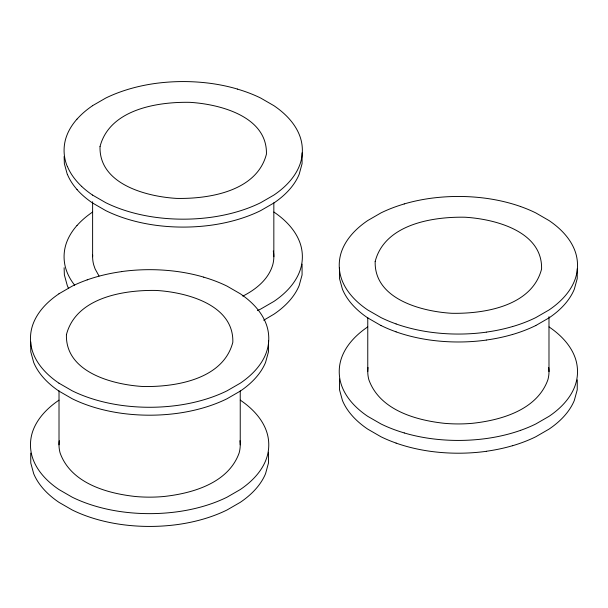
<?xml version="1.0" encoding="UTF-8"?>
<svg xmlns="http://www.w3.org/2000/svg" width="608" height="608" viewBox="0 0 608 608"><rect width="100%" height="100%" fill="white"/><g stroke="black" fill="none" stroke-linecap="round" stroke-linejoin="round"><path stroke-width="0.91" d="M59.014 444.843L59.014 390.792M92.614 256.736L92.614 201.742M367.764 371.625L367.772 317.574M30.712 341.894L30.772 351.796L33.698 362.459A118.91 68.651 0 0 0 47.964 382.364A119.198 68.818 0 0 0 58.991 391.119L72.2 398.742A119.198 68.818 0 0 0 95.494 407.725A118.91 68.651 0 0 0 121.798 413.326C140.243 415.819 159.007 415.819 177.452 413.326A118.91 68.651 0 0 0 211.926 405.088A119.198 68.818 0 0 0 227.05 398.742L240.282 391.096A119.198 68.818 0 0 0 251.279 382.364A118.91 68.651 0 0 0 265.552 362.459L268.478 351.796L268.478 340.989M30.712 453.127L30.772 463.03L33.698 473.693A118.91 68.651 0 0 0 47.964 493.597A119.198 68.818 0 0 0 58.991 502.352L72.2 509.968A119.198 68.818 0 0 0 95.494 518.958A118.91 68.651 0 0 0 121.798 524.56C140.243 527.052 159.007 527.052 177.452 524.56A118.91 68.651 0 0 0 203.756 518.958A119.198 68.818 0 0 0 227.05 509.968L240.282 502.33A119.198 68.818 0 0 0 251.279 493.597A118.91 68.651 0 0 0 265.552 473.693L268.478 463.03L268.478 452.223M64.121 156.492L64.372 163.696L67.298 174.359M64.121 267.725L64.372 274.93L67.298 285.593A118.91 68.651 0 0 0 68.658 288.58M339.522 267.778L339.522 278.586L342.448 289.248A118.91 68.651 0 0 0 352.146 304.433A119.198 68.818 0 0 0 367.711 317.878L380.95 325.523M339.522 379.012L339.522 389.812L342.448 400.482A118.91 68.651 0 0 0 352.146 415.667A119.198 68.818 0 0 0 367.711 429.111L380.95 436.757A119.198 68.818 0 0 0 396.104 443.08M92.56 105.67L105.8 98.032A119.198 68.818 0 0 1 120.924 91.717A118.91 68.651 0 0 1 155.397 83.44C173.842 80.948 192.607 80.948 211.052 83.44A118.91 68.651 0 0 1 237.356 89.042M58.961 293.77L72.2 286.132A119.198 68.818 0 0 1 87.324 279.824M242.82 296.119C255.816 289.545 268.47 279.422 272.718 264.921A90.896 52.478 0 0 0 273.288 250.998M263.705 320.234L273.881 314.23A119.198 68.818 0 0 0 284.878 305.497A118.91 68.651 0 0 0 299.151 285.593L302.077 274.93L302.077 264.123M535.8 325.523L549.039 317.878A119.198 68.818 0 0 0 564.612 304.433A118.91 68.651 0 0 0 574.302 289.248L577.228 278.586L577.288 268.675M121.798 271.548C140.243 269.048 159.007 269.048 177.452 271.548A118.91 68.651 0 0 1 203.756 277.142M486.202 332.188C467.757 334.681 448.993 334.681 430.548 332.188A118.91 68.651 0 0 1 396.074 323.95M486.202 340.108C467.757 342.608 448.993 342.608 430.548 340.108A118.91 68.651 0 0 1 396.074 331.869M486.202 451.341C467.757 453.834 448.993 453.834 430.548 451.341A118.91 68.651 0 0 1 396.074 443.103M92.56 195.077L105.8 202.715A119.198 68.818 0 0 0 129.086 211.706A118.91 68.651 0 0 0 155.397 217.299C173.842 219.8 192.607 219.8 211.052 217.299A118.91 68.651 0 0 0 237.356 211.706A119.198 68.818 0 0 0 260.65 202.715L273.881 195.077A119.198 68.818 0 0 0 289.454 181.625A118.91 68.651 0 0 0 299.151 166.44C303.445 156.264 303.445 144.484 299.151 134.307A118.91 68.651 0 0 0 289.454 119.122A119.198 68.818 0 0 0 273.881 105.67L260.65 98.032A119.198 68.818 0 0 0 237.356 89.08M58.961 383.177L72.2 390.815A119.198 68.818 0 0 0 95.494 399.806A118.91 68.651 0 0 0 121.798 405.407C140.243 407.9 159.007 407.9 177.452 405.407A118.91 68.651 0 0 0 211.926 397.168A119.198 68.818 0 0 0 227.05 390.815L240.282 383.177A119.198 68.818 0 0 0 255.854 369.725A118.91 68.651 0 0 0 265.552 354.54C269.846 344.364 269.846 332.584 265.552 322.407A118.91 68.651 0 0 0 251.279 302.503A119.198 68.818 0 0 0 240.289 293.77L227.05 286.132A119.198 68.818 0 0 0 203.756 277.18M99.02 275.986L95.114 268.949L93.723 264.921A90.896 52.478 0 0 1 92.659 255.094M67.298 166.44C63.004 156.264 63.004 144.484 67.298 134.307A118.91 68.651 0 0 1 76.988 119.122M577.288 379.909L577.228 389.812L574.302 400.482A118.91 68.651 0 0 1 564.612 415.667A119.198 68.818 0 0 1 549.039 429.111L535.8 436.757A119.198 68.818 0 0 1 512.544 445.725M302.077 152.889L302.077 163.696L299.151 174.359A118.91 68.651 0 0 1 284.878 194.264A119.198 68.818 0 0 1 273.881 202.996L260.65 210.634A119.198 68.818 0 0 1 237.356 219.625A118.91 68.651 0 0 1 211.052 225.218C192.607 227.719 173.842 227.719 155.397 225.226A118.91 68.651 0 0 1 120.924 216.98A119.198 68.818 0 0 1 105.792 210.634L92.56 202.996A119.198 68.818 0 0 1 76.988 189.544M548.986 316.692L548.986 371.625M273.836 202.753L273.836 256.736M240.236 390.86L240.236 444.843M257.442 310.604A119.198 68.818 0 0 0 260.65 309.084L273.881 301.439A119.198 68.818 0 0 0 289.454 287.987A118.91 68.651 0 0 0 299.151 272.802C303.445 262.626 303.445 250.846 299.151 240.669A118.91 68.651 0 0 0 284.878 220.765A119.198 68.818 0 0 0 273.881 212.032M77.026 225.5A119.198 68.818 0 0 1 92.591 212.055M76.988 225.484A118.91 68.651 0 0 0 67.298 240.669C62.996 250.846 63.004 262.626 67.298 272.802A118.91 68.651 0 0 0 74.67 285.205M92.591 195.092A119.198 68.818 0 0 1 81.601 186.36M77.026 119.138A119.198 68.818 0 0 1 92.591 105.686M81.692 186.413A118.91 68.651 0 0 1 67.427 166.508M77.117 189.62A118.91 68.651 0 0 1 67.427 174.435M548.712 367.521A90.896 52.478 0 0 1 547.876 379.81C537.024 409.921 501.357 420.151 472.553 423.297A90.896 52.478 0 0 1 444.197 423.297C415.401 420.151 379.734 409.921 368.881 379.81A90.896 52.478 0 0 1 368.045 367.521M520.676 430.312A118.91 68.651 0 0 1 486.202 438.55C467.757 441.051 448.993 441.051 430.548 438.558A118.91 68.651 0 0 1 404.244 432.957M520.714 430.297A119.198 68.818 0 0 0 535.838 423.951L549.039 416.328A119.198 68.818 0 0 0 564.612 402.876A118.91 68.651 0 0 0 574.302 387.691C578.603 377.515 578.596 365.735 574.302 355.558A118.91 68.651 0 0 0 560.036 335.654A119.198 68.818 0 0 0 549.039 326.922M404.274 432.934A119.198 68.818 0 0 1 380.98 423.951L367.718 416.328A119.198 68.818 0 0 1 356.721 407.596A118.91 68.651 0 0 1 342.448 387.691C338.154 377.515 338.154 365.735 342.448 355.558A118.91 68.651 0 0 1 352.146 340.374A119.198 68.818 0 0 1 367.711 326.922M512.635 445.672A118.91 68.651 0 0 1 486.332 451.265M512.635 326.519A118.91 68.651 0 0 1 486.332 332.112M512.544 326.572A119.198 68.818 0 0 0 535.838 317.581L549.039 309.958A119.198 68.818 0 0 0 560.029 301.226A118.91 68.651 0 0 0 574.302 281.329C578.603 271.153 578.596 259.373 574.302 249.189A118.91 68.651 0 0 0 564.612 234.004A119.198 68.818 0 0 0 549.039 220.56L535.8 212.914A119.198 68.818 0 0 0 520.714 206.591M396.104 323.927A119.198 68.818 0 0 1 380.98 317.581L367.718 309.958A119.198 68.818 0 0 1 352.146 296.514A118.91 68.651 0 0 1 342.448 281.329C338.154 271.153 338.154 259.373 342.448 249.189A118.91 68.651 0 0 1 356.721 229.292A119.198 68.818 0 0 1 367.711 220.56L380.95 212.914A119.198 68.818 0 0 1 404.274 203.946M535.838 325.5A119.198 68.818 0 0 1 512.544 334.491M396.104 331.846A119.198 68.818 0 0 1 380.98 325.5M512.635 334.438A118.91 68.651 0 0 1 486.332 340.032M404.244 203.923A118.91 68.651 0 0 1 430.548 198.33C448.993 195.837 467.757 195.837 486.202 198.33A118.91 68.651 0 0 1 520.676 206.568M59.288 440.739A90.896 52.478 0 0 0 60.124 453.028C70.976 483.132 106.643 493.362 135.447 496.508A90.896 52.478 0 0 0 163.803 496.508C192.599 493.362 228.266 483.132 239.119 453.028A90.896 52.478 0 0 0 239.955 440.739M58.991 400.155A119.198 68.818 0 0 0 48.002 408.888A118.91 68.651 0 0 0 33.698 428.777C29.397 438.953 29.404 450.726 33.698 460.91A118.91 68.651 0 0 0 47.964 480.806A119.198 68.818 0 0 0 58.991 489.562L72.2 497.184A119.198 68.818 0 0 0 87.324 503.53A118.91 68.651 0 0 0 121.798 511.769C140.243 514.269 159.007 514.262 177.452 511.769A118.91 68.651 0 0 0 203.756 506.175A119.198 68.818 0 0 0 227.05 497.184L240.282 489.539A119.198 68.818 0 0 0 251.279 480.806A118.91 68.651 0 0 0 265.552 460.91C269.846 450.733 269.846 438.953 265.552 428.769A118.91 68.651 0 0 0 255.854 413.584A119.198 68.818 0 0 0 240.289 400.14M58.991 383.192A119.198 68.818 0 0 1 48.002 374.46A118.91 68.651 0 0 1 33.698 354.54C29.397 344.364 29.404 332.584 33.698 322.407A118.91 68.651 0 0 1 43.388 307.222A119.198 68.818 0 0 1 58.991 293.793M87.195 279.855A118.91 68.651 0 0 1 121.668 271.616M66.424 334.689C65.322 372.468 113.172 384.742 143.07 386.513C175.682 387.114 223.258 379.369 232.826 342.258C233.928 304.479 186.078 292.205 156.172 290.442C123.561 289.834 75.992 297.586 66.424 334.689M100.024 146.589C98.922 184.368 146.771 196.642 176.67 198.406C209.281 199.014 256.857 191.262 266.426 154.151C267.528 116.379 219.678 104.105 189.772 102.334C157.16 101.734 109.592 109.478 100.024 146.589M375.174 261.478C374.072 299.258 421.922 311.532 451.828 313.295C484.439 313.903 532.008 306.151 541.576 269.04C542.678 231.26 494.828 218.986 464.93 217.223C432.318 216.615 384.742 224.367 375.174 261.478"/></g></svg>
